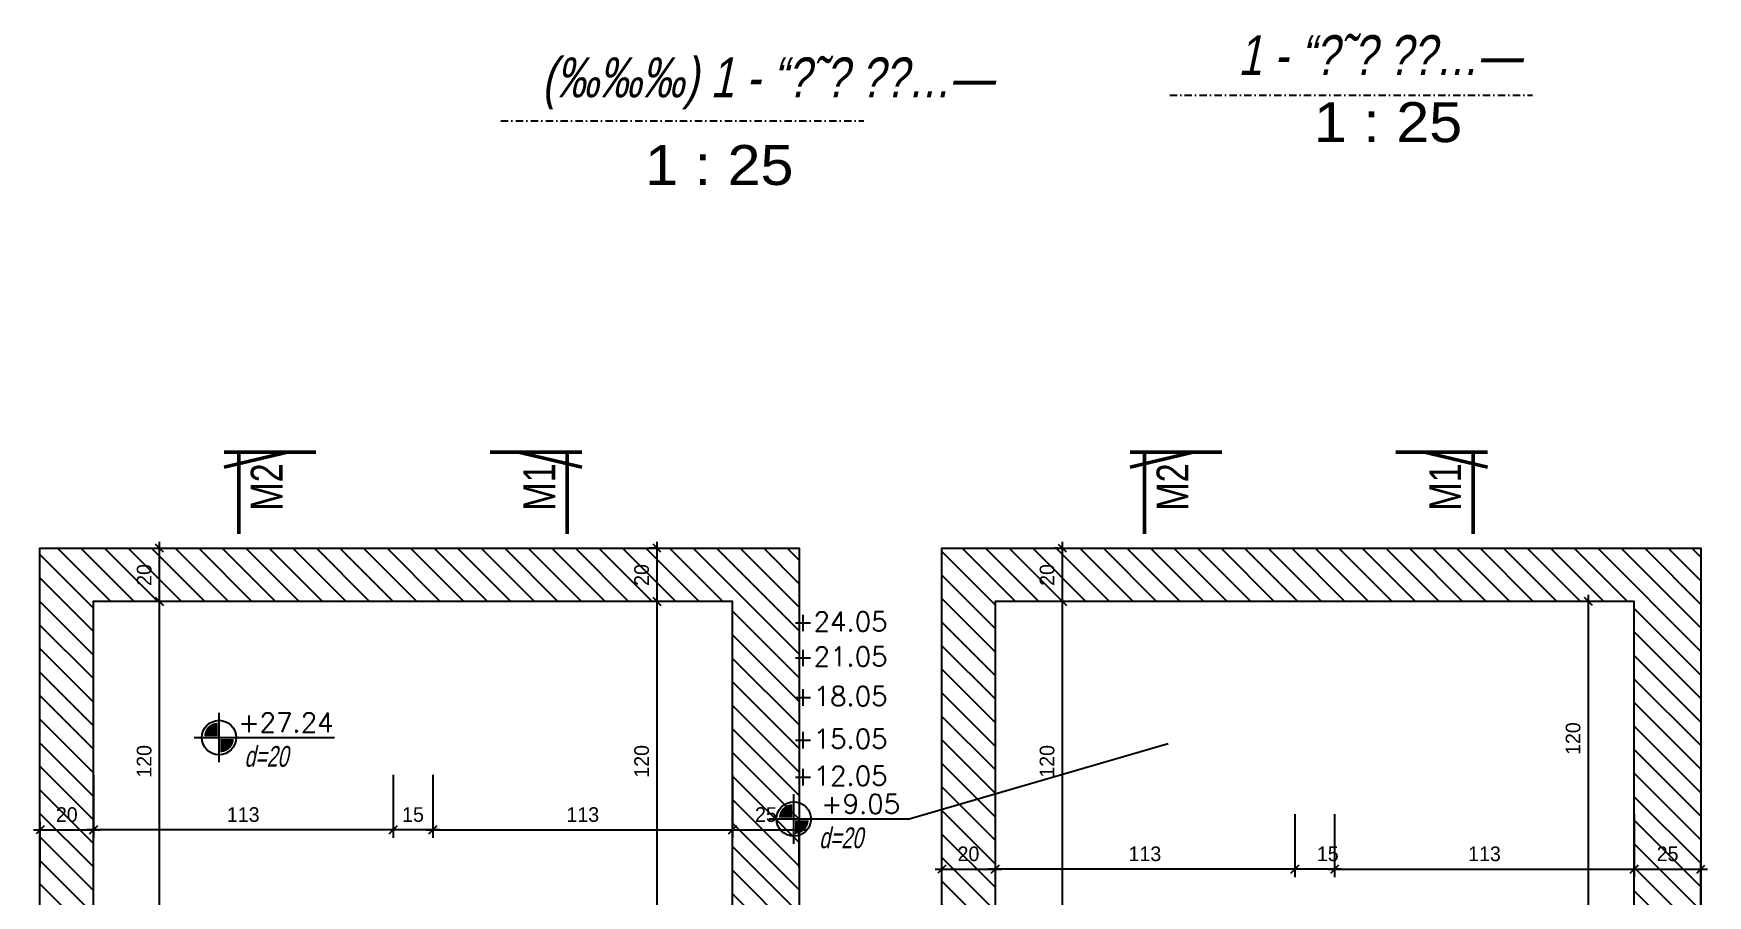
# Model space of a CAD drawing. Header units: inches. Extents: x -5298 to 11252, y 8210 to 22495.
# Drawn here: x 9823 to 10451, y 12053 to 12377 of the extents above; entities that cross this region are included whole.
import ezdxf
from ezdxf.enums import TextEntityAlignment as Align

# ---------------------------------------------------------------- set-up
doc = ezdxf.new("R2010")
doc.units = ezdxf.units.IN
doc.header["$LTSCALE"] = 11
doc.header["$MEASUREMENT"] = 0
doc.linetypes.add('DASHDOT2', pattern=[0.5, 0.25, -0.125, 0, -0.125])
doc.linetypes.add('DASHED2', pattern=[0.375, 0.25, -0.125])
doc.layers.get('Defpoints').update_dxf_attribs({"color": 40})
for name, color, linetype in [('BEAM', 3, 'Continuous'), ('D7', 2, 'Continuous'), ('dim-50-v', 2, 'Continuous'), ('ENG_beton nifsak', 4, 'Continuous'), ('ENG_beton ole', 3, 'DASHED2'), ('ENG_level', 1, 'DASHDOT2'), ('HATCH', 8, 'Continuous'), ('otm', 3, 'Continuous')]:
    doc.layers.add(name, color=color, linetype=linetype)
doc.layers.add('W', color=1, linetype='Continuous', lineweight=50)
doc.styles.add('AA', font='hebtxt', dxfattribs={"width": 0.8, "oblique": 8})
doc.styles.add('AD', font='oron')
doc.styles.add('HEBREW', font='hebtxt-weld.shx', dxfattribs={"width": 0.8, "oblique": 12})
doc.styles.add('HEBTXT', font='hebtxt-weld.shx')
doc.styles.add('ROMANS', font='romans')
doc.dimstyles.new('25', dxfattribs={"dimtxt": 5.5, "dimasz": 3, "dimexe": 3, "dimexo": 6, "dimgap": 3, "dimtad": 1, "dimdec": 0, "dimrnd": 0.5, "dimdsep": 46, "dimtxsty": 'HEBTXT', "dimblk1": 'OBLIQUE', "dimblk2": 'OBLIQUE', "dimsah": 1, "dimcen": 1, "dimdle": 2.5, "dimclre": 9, "dimclrt": 3, "dimadec": 0, "dimazin": 0, "dimtfac": 1, "dimtdec": 0, "dimtix": 1, "dimtmove": 2, "dimatfit": 3, "dimldrblk": 'OBLIQUE', "dimfxl": 1, "dimtolj": 1, "dimarcsym": 0})

# ---------------------------------------------------------------- blocks, each defined once
blk = doc.blocks.new('_OBLIQUE')
at = {"color": 0, "linetype": 'ByBlock'}
blk.add_line((-0.5, -0.5), (0.5, 0.5), dxfattribs=at)
blk = doc.blocks.new('*D286')
at = {"layer": 'Defpoints', "color": 0, "linetype": 'Continuous', "transparency": 16777216}
for p in [(10085.04435523002, 12104.44059737253, 5.202557306e-07), (10110.03952736276, 12077.75978840613), (10110.03952736276, 12057.7595575294)]:
    blk.add_point(p, dxfattribs=at)
at = {"layer": 'dim-50-v', "color": 9, "linetype": 'Continuous', "lineweight": -2, "transparency": 16777216}
for p, q in [((10085.04435523002, 12098.44059737253), (10085.04435523002, 12074.75978840613)), ((10110.03952736276, 12063.7595575294), (10110.03952736276, 12080.75978840613))]:
    blk.add_line(p, q, dxfattribs=at)
at = {"layer": 'dim-50-v', "color": 0, "linetype": 'Continuous', "lineweight": -2, "transparency": 16777216}
blk.add_line((10082.54435523002, 12077.75978840613), (10112.53952736276, 12077.75978840613), dxfattribs=at)
at = {"layer": 'dim-50-v', "color": 0, "linetype": 'Continuous', "lineweight": -2, "transparency": 16777216, "xscale": 3, "yscale": 3, "zscale": 3, "rotation": 180}
blk.add_blockref('_OBLIQUE', (10085.04435523002, 12077.75978840613), dxfattribs=at)
at = {"layer": 'dim-50-v', "color": 0, "linetype": 'Continuous', "lineweight": -2, "transparency": 16777216, "xscale": 3, "yscale": 3, "zscale": 3}
blk.add_blockref('_OBLIQUE', (10110.03952736276, 12077.75978840613), dxfattribs=at)
at = {"layer": 'dim-50-v', "color": 3, "linetype": 'Continuous', "transparency": 16777216, "insert": (10097.54194129639, 12083.50978840613), "char_height": 5.5, "attachment_point": 5, "style": 'HEBTXT'}
blk.add_mtext('\\A1;25', dxfattribs=at)
blk = doc.blocks.new('*D287')
at = {"layer": 'Defpoints', "color": 0, "linetype": 'Continuous', "transparency": 16777216}
for p in [(9972.544355632996, 12104.44059738952, 8.733413136e-07), (10085.04435523002, 12104.44059737253, 5.14260712e-07), (10085.04435523002, 12077.76001565373)]:
    blk.add_point(p, dxfattribs=at)
at = {"layer": 'dim-50-v', "color": 9, "linetype": 'Continuous', "lineweight": -2, "transparency": 16777216}
for p, q in [((9972.544355632996, 12098.44059738952), (9972.544355632996, 12074.76001565373)), ((10085.04435523002, 12098.44059737253), (10085.04435523002, 12074.76001565373))]:
    blk.add_line(p, q, dxfattribs=at)
at = {"layer": 'dim-50-v', "color": 0, "linetype": 'Continuous', "lineweight": -2, "transparency": 16777216}
blk.add_line((9970.044355632996, 12077.76001565373), (10087.54435523002, 12077.76001565373), dxfattribs=at)
at = {"layer": 'dim-50-v', "color": 0, "linetype": 'Continuous', "lineweight": -2, "transparency": 16777216, "xscale": 3, "yscale": 3, "zscale": 3, "rotation": 180}
blk.add_blockref('_OBLIQUE', (9972.544355632996, 12077.76001565373), dxfattribs=at)
at = {"layer": 'dim-50-v', "color": 0, "linetype": 'Continuous', "lineweight": -2, "transparency": 16777216, "xscale": 3, "yscale": 3, "zscale": 3}
blk.add_blockref('_OBLIQUE', (10085.04435523002, 12077.76001565373), dxfattribs=at)
at = {"layer": 'dim-50-v', "color": 3, "linetype": 'Continuous', "transparency": 16777216, "insert": (10028.79435543151, 12083.51001565373), "char_height": 5.5, "attachment_point": 5, "style": 'HEBTXT'}
blk.add_mtext('\\A1;113', dxfattribs=at)
blk = doc.blocks.new('*D288')
at = {"layer": 'Defpoints', "color": 0, "linetype": 'Continuous', "transparency": 16777216}
for p in [(9845.039719449585, 12104.44059737253, 3.52508289e-08), (9845.039719449585, 12077.75978840613), (9825.04044543707, 12057.75969528831)]:
    blk.add_point(p, dxfattribs=at)
at = {"layer": 'dim-50-v', "color": 9, "linetype": 'Continuous', "lineweight": -2, "transparency": 16777216}
for p, q in [((9845.039719449585, 12098.44059737253), (9845.039719449585, 12074.75978840613)), ((9825.04044543707, 12063.75969528831), (9825.04044543707, 12080.75978840613))]:
    blk.add_line(p, q, dxfattribs=at)
at = {"layer": 'dim-50-v', "color": 0, "linetype": 'Continuous', "lineweight": -2, "transparency": 16777216}
blk.add_line((9822.54044543707, 12077.75978840613), (9847.539719449585, 12077.75978840613), dxfattribs=at)
at = {"layer": 'dim-50-v', "color": 0, "linetype": 'Continuous', "lineweight": -2, "transparency": 16777216, "xscale": 3, "yscale": 3, "zscale": 3, "rotation": 180}
blk.add_blockref('_OBLIQUE', (9825.04044543707, 12077.75978840613), dxfattribs=at)
at = {"layer": 'dim-50-v', "color": 0, "linetype": 'Continuous', "lineweight": -2, "transparency": 16777216, "xscale": 3, "yscale": 3, "zscale": 3}
blk.add_blockref('_OBLIQUE', (9845.039719449585, 12077.75978840613), dxfattribs=at)
at = {"layer": 'dim-50-v', "color": 3, "linetype": 'Continuous', "transparency": 16777216, "insert": (9835.040082443327, 12083.50978840613), "char_height": 5.5, "attachment_point": 5, "style": 'HEBTXT'}
blk.add_mtext('\\A1;20', dxfattribs=at)
blk = doc.blocks.new('*D289')
at = {"layer": 'Defpoints', "color": 0, "linetype": 'Continuous', "transparency": 16777216}
for p in [(9957.544355033864, 12104.44059744144, 8.786621898e-07), (9972.544355632996, 12104.44059738952, 8.733413136e-07), (9957.544355033864, 12077.76001565373)]:
    blk.add_point(p, dxfattribs=at)
at = {"layer": 'dim-50-v', "color": 9, "linetype": 'Continuous', "lineweight": -2, "transparency": 16777216}
for p, q in [((9957.544355033864, 12098.44059744144), (9957.544355033864, 12074.76001565373)), ((9972.544355632996, 12098.44059738952), (9972.544355632996, 12074.76001565373))]:
    blk.add_line(p, q, dxfattribs=at)
at = {"layer": 'dim-50-v', "color": 0, "linetype": 'Continuous', "lineweight": -2, "transparency": 16777216}
blk.add_line((9975.044355632996, 12077.76001565373), (9955.044355033864, 12077.76001565373), dxfattribs=at)
at = {"layer": 'dim-50-v', "color": 0, "linetype": 'Continuous', "lineweight": -2, "transparency": 16777216, "xscale": 3, "yscale": 3, "zscale": 3, "rotation": 180}
blk.add_blockref('_OBLIQUE', (9957.544355033864, 12077.76001565373), dxfattribs=at)
at = {"layer": 'dim-50-v', "color": 0, "linetype": 'Continuous', "lineweight": -2, "transparency": 16777216, "xscale": 3, "yscale": 3, "zscale": 3}
blk.add_blockref('_OBLIQUE', (9972.544355632996, 12077.76001565373), dxfattribs=at)
at = {"layer": 'dim-50-v', "color": 3, "linetype": 'Continuous', "transparency": 16777216, "insert": (9965.04435533343, 12083.51001565373), "char_height": 5.5, "attachment_point": 5, "style": 'HEBTXT'}
blk.add_mtext('\\A1;15', dxfattribs=at)
blk = doc.blocks.new('*D290')
at = {"layer": 'Defpoints', "color": 0, "linetype": 'Continuous', "transparency": 16777216}
for p in [(9845.039719449585, 12104.44059737253, 2.92558103e-08), (9957.544355033864, 12104.44059744144, 8.786621898e-07), (9845.039719449585, 12077.76001565373)]:
    blk.add_point(p, dxfattribs=at)
at = {"layer": 'dim-50-v', "color": 9, "linetype": 'Continuous', "lineweight": -2, "transparency": 16777216}
for p, q in [((9845.039719449585, 12098.44059737253), (9845.039719449585, 12074.76001565373)), ((9957.544355033864, 12098.44059744144), (9957.544355033864, 12074.76001565373))]:
    blk.add_line(p, q, dxfattribs=at)
at = {"layer": 'dim-50-v', "color": 0, "linetype": 'Continuous', "lineweight": -2, "transparency": 16777216}
blk.add_line((9960.044355033864, 12077.76001565373), (9842.539719449585, 12077.76001565373), dxfattribs=at)
at = {"layer": 'dim-50-v', "color": 0, "linetype": 'Continuous', "lineweight": -2, "transparency": 16777216, "xscale": 3, "yscale": 3, "zscale": 3, "rotation": 180}
blk.add_blockref('_OBLIQUE', (9845.039719449585, 12077.76001565373), dxfattribs=at)
at = {"layer": 'dim-50-v', "color": 0, "linetype": 'Continuous', "lineweight": -2, "transparency": 16777216, "xscale": 3, "yscale": 3, "zscale": 3}
blk.add_blockref('_OBLIQUE', (9957.544355033864, 12077.76001565373), dxfattribs=at)
at = {"layer": 'dim-50-v', "color": 3, "linetype": 'Continuous', "transparency": 16777216, "insert": (9901.292037241725, 12083.51001565373), "char_height": 5.5, "attachment_point": 5, "style": 'HEBTXT'}
blk.add_mtext('\\A1;113', dxfattribs=at)
blk = doc.blocks.new('*D291')
at = {"layer": 'Defpoints', "color": 0, "linetype": 'Continuous', "transparency": 16777216}
for p in [(10056.65143961814, 12163.52117276896), (10070.56538581665, 12163.52117276896), (10072.15842186718, 12043.51932945236)]:
    blk.add_point(p, dxfattribs=at)
at = {"layer": 'dim-50-v', "color": 9, "linetype": 'Continuous', "lineweight": -2, "transparency": 16777216}
for p, q in [((10064.56538581665, 12163.52117276896), (10053.65143961814, 12163.52117276896)), ((10066.15842186718, 12043.51932945236), (10053.65143961814, 12043.51932945236))]:
    blk.add_line(p, q, dxfattribs=at)
at = {"layer": 'dim-50-v', "color": 0, "linetype": 'Continuous', "lineweight": -2, "transparency": 16777216}
blk.add_line((10056.65143961814, 12041.01932945236), (10056.65143961814, 12166.02117276896), dxfattribs=at)
at = {"layer": 'dim-50-v', "color": 0, "linetype": 'Continuous', "lineweight": -2, "transparency": 16777216, "xscale": 3, "yscale": 3, "zscale": 3}
for p, rotation in [((10056.65143961814, 12163.52117276896), 90), ((10056.65143961814, 12043.51932945236), 270)]:
    blk.add_blockref('_OBLIQUE', p, dxfattribs=dict(at, rotation=rotation))
at = {"layer": 'dim-50-v', "color": 3, "linetype": 'Continuous', "transparency": 16777216, "insert": (10050.90143961814, 12103.52025111065), "char_height": 5.5, "attachment_point": 5, "rotation": 90, "style": 'HEBTXT'}
blk.add_mtext('\\A1;120', dxfattribs=at)
blk = doc.blocks.new('*D292')
at = {"layer": 'Defpoints', "color": 0, "linetype": 'Continuous', "transparency": 16777216}
for p in [(9869.865129093128, 12163.5190247909), (9873.725705080622, 12163.5190247909, -2.550708911e-07), (9869.865129093057, 12043.5193297278)]:
    blk.add_point(p, dxfattribs=at)
at = {"layer": 'dim-50-v', "color": 9, "linetype": 'Continuous', "lineweight": -2, "transparency": 16777216}
for p, q in [((9867.725705080622, 12163.5190247909), (9866.865129093128, 12163.5190247909)), ((9875.865129093057, 12043.5193297278), (9872.865129093128, 12043.5193297278))]:
    blk.add_line(p, q, dxfattribs=at)
at = {"layer": 'dim-50-v', "color": 0, "linetype": 'Continuous', "lineweight": -2, "transparency": 16777216}
blk.add_line((9869.865129093128, 12041.0193297278), (9869.865129093128, 12166.0190247909), dxfattribs=at)
at = {"layer": 'dim-50-v', "color": 0, "linetype": 'Continuous', "lineweight": -2, "transparency": 16777216, "xscale": 3, "yscale": 3, "zscale": 3}
for p, rotation in [((9869.865129093128, 12163.5190247909), 90), ((9869.865129093128, 12043.5193297278), 270)]:
    blk.add_blockref('_OBLIQUE', p, dxfattribs=dict(at, rotation=rotation))
at = {"layer": 'dim-50-v', "color": 3, "linetype": 'Continuous', "transparency": 16777216, "insert": (9864.115129093128, 12103.51917725934), "char_height": 5.5, "attachment_point": 5, "rotation": 90, "style": 'HEBTXT'}
blk.add_mtext('\\A1;120', dxfattribs=at)
blk = doc.blocks.new('*D247')
at = {"layer": 'Defpoints', "color": 0, "linetype": 'Continuous', "transparency": 16777216}
for p in [(9869.865129093132, 12183.51902479109), (9869.86727707113, 12183.51902479109, -2.9975097e-09), (9896.694687189407, 12163.52117276895, -2.119812166e-07)]:
    blk.add_point(p, dxfattribs=at)
at = {"layer": 'dim-50-v', "color": 9, "linetype": 'Continuous', "lineweight": -2, "transparency": 16777216}
for p, q in [((9863.86727707113, 12183.51902479109), (9866.865129093132, 12183.51902479109)), ((9890.694687189407, 12163.52117276895), (9866.865129093132, 12163.52117276895))]:
    blk.add_line(p, q, dxfattribs=at)
at = {"layer": 'dim-50-v', "color": 0, "linetype": 'Continuous', "lineweight": -2, "transparency": 16777216}
blk.add_line((9869.865129093132, 12161.02117276895), (9869.865129093132, 12186.01902479109), dxfattribs=at)
at = {"layer": 'dim-50-v', "color": 0, "linetype": 'Continuous', "lineweight": -2, "transparency": 16777216, "xscale": 3, "yscale": 3, "zscale": 3}
for p, rotation in [((9869.865129093132, 12183.51902479109), 90), ((9869.865129093132, 12163.52117276895), 270)]:
    blk.add_blockref('_OBLIQUE', p, dxfattribs=dict(at, rotation=rotation))
at = {"layer": 'dim-50-v', "color": 3, "linetype": 'Continuous', "transparency": 16777216, "insert": (9864.115129093132, 12173.52009878002), "char_height": 5.5, "attachment_point": 5, "rotation": 90, "style": 'HEBTXT'}
blk.add_mtext('\\A1;20', dxfattribs=at)
blk = doc.blocks.new('*D295')
at = {"layer": 'Defpoints', "color": 0, "linetype": 'Continuous', "transparency": 16777216}
for p in [(10056.65143961814, 12183.51902479094), (10062.00032427698, 12183.51902479094, -2.9975097e-09), (10083.48099771465, 12163.52117276895, -4.670521072e-07)]:
    blk.add_point(p, dxfattribs=at)
at = {"layer": 'dim-50-v', "color": 9, "linetype": 'Continuous', "lineweight": -2, "transparency": 16777216}
for p, q in [((10056.00032427698, 12183.51902479094), (10053.65143961814, 12183.51902479094)), ((10077.48099771465, 12163.52117276895), (10053.65143961814, 12163.52117276895))]:
    blk.add_line(p, q, dxfattribs=at)
at = {"layer": 'dim-50-v', "color": 0, "linetype": 'Continuous', "lineweight": -2, "transparency": 16777216}
blk.add_line((10056.65143961814, 12161.02117276895), (10056.65143961814, 12186.01902479094), dxfattribs=at)
at = {"layer": 'dim-50-v', "color": 0, "linetype": 'Continuous', "lineweight": -2, "transparency": 16777216, "xscale": 3, "yscale": 3, "zscale": 3}
for p, rotation in [((10056.65143961814, 12183.51902479094), 90), ((10056.65143961814, 12163.52117276895), 270)]:
    blk.add_blockref('_OBLIQUE', p, dxfattribs=dict(at, rotation=rotation))
at = {"layer": 'dim-50-v', "color": 3, "linetype": 'Continuous', "transparency": 16777216, "insert": (10050.90143961814, 12173.52009877994), "char_height": 5.5, "attachment_point": 5, "rotation": 90, "style": 'HEBTXT'}
blk.add_mtext('\\A1;20', dxfattribs=at)
blk = doc.blocks.new('awetry')
at = {"layer": 'BEAM', "color": 2, "linetype": 'Continuous', "elevation": 1.493804292e-07}
blk.add_lwpolyline([(8665.277105755478, 11878.43691087591), (8685.272469597854, 11878.43691087591), (8685.272469597854, 11773.13691087587), (8665.277105755478, 11773.13691087587)], close=True, dxfattribs=at)
at = {"layer": 'ENG_beton nifsak', "ltscale": 5}
for p, q in [((8812.781933800099, 12133.13700897673, 1.2830946865e-06), (8812.78494172015, 11909.13721049538, 3.2765913524e-06)), ((8812.781934132698, 12101.63670382295, 1.0387923764e-06), (8812.7819339118, 11909.13721045498, 9.982094073e-07))]:
    blk.add_line(p, q, dxfattribs=at)
for points, elevation in [([(8685.272469597854, 11878.43691087591), (8665.277105755478, 11878.43691087591), (8665.277105755478, 12273.1369108761), (8950.277105755478, 12273.1369108761), (8950.277105755478, 11743.13679784812), (8665.277105755478, 11743.13679784839), (8665.277105755507, 11773.13691087598), (8685.27710575545, 11773.13691087604), (8685.27710575545, 11763.13691087587), (8925.277105755478, 11763.13691087587), (8925.277105755478, 12253.13691087587), (8685.277105755478, 12253.13691087587)], 1.493804292e-07), ([(8817.781510506189, 11904.13710974211), (8792.781510372632, 11904.13710973745), (8792.781933733335, 12138.13700886905), (8817.781933866892, 12138.1370088737)], 3.2765913524e-06), ([(8812.781510506218, 11909.13710974118), (8797.78151037266, 11909.13710973838), (8797.781933733335, 12133.1370090077), (8812.781933866892, 12133.13700901049)], 3.2765913524e-06)]:
    blk.add_lwpolyline(points, close=True, dxfattribs=dict(at, elevation=elevation))
blk = doc.blocks.new('*D682')
at = {"layer": 'Defpoints', "color": 0, "linetype": 'Continuous', "transparency": 16777216}
for p in [(10406.37524027469, 12163.52105539274), (10414.2266124118, 12163.52105539274, -1.553754486e-07), (10412.37524031226, 12043.51912282098)]:
    blk.add_point(p, dxfattribs=at)
at = {"layer": 'dim-50-v', "color": 9, "linetype": 'Continuous', "lineweight": -2, "transparency": 16777216}
for p, q in [((10408.2266124118, 12163.52105539274), (10403.37524027469, 12163.52105539274)), ((10406.37524031226, 12043.51912282098), (10403.37524027469, 12043.51912282098))]:
    blk.add_line(p, q, dxfattribs=at)
at = {"layer": 'dim-50-v', "color": 0, "linetype": 'Continuous', "lineweight": -2, "transparency": 16777216}
blk.add_line((10406.37524027469, 12041.01912282098), (10406.37524027469, 12166.02105539274), dxfattribs=at)
at = {"layer": 'dim-50-v', "color": 0, "linetype": 'Continuous', "lineweight": -2, "transparency": 16777216, "xscale": 3, "yscale": 3, "zscale": 3}
for p, rotation in [((10406.37524027469, 12163.52105539274), 90), ((10406.37524027469, 12043.51912282098), 270)]:
    blk.add_blockref('_OBLIQUE', p, dxfattribs=dict(at, rotation=rotation))
at = {"layer": 'dim-50-v', "color": 3, "linetype": 'Continuous', "transparency": 16777216, "insert": (10400.62524027465, 12112.06431166222), "char_height": 5.5, "attachment_point": 5, "rotation": 90, "style": 'HEBTXT'}
blk.add_mtext('\\A1;120', dxfattribs=at)
blk = doc.blocks.new('*D685')
at = {"layer": 'Defpoints', "color": 0, "linetype": 'Continuous', "transparency": 16777216}
for p in [(10208.87517524592, 12163.52105539274), (10235.70473334303, 12163.52105539274, -4.670521077e-07), (10237.15544507437, 12043.51912278641, 1.1067283277e-06)]:
    blk.add_point(p, dxfattribs=at)
at = {"layer": 'dim-50-v', "color": 9, "linetype": 'Continuous', "lineweight": -2, "transparency": 16777216}
for p, q in [((10229.70473334303, 12163.52105539274), (10205.87517524592, 12163.52105539274)), ((10231.15544507437, 12043.51912278641), (10205.87517524592, 12043.51912278641))]:
    blk.add_line(p, q, dxfattribs=at)
at = {"layer": 'dim-50-v', "color": 0, "linetype": 'Continuous', "lineweight": -2, "transparency": 16777216}
blk.add_line((10208.87517524592, 12041.01912278641), (10208.87517524592, 12166.02105539274), dxfattribs=at)
at = {"layer": 'dim-50-v', "color": 0, "linetype": 'Continuous', "lineweight": -2, "transparency": 16777216, "xscale": 3, "yscale": 3, "zscale": 3}
for p, rotation in [((10208.87517524592, 12163.52105539274), 90), ((10208.87517524592, 12043.51912278641), 270)]:
    blk.add_blockref('_OBLIQUE', p, dxfattribs=dict(at, rotation=rotation))
at = {"layer": 'dim-50-v', "color": 3, "linetype": 'Continuous', "transparency": 16777216, "insert": (10203.12517524592, 12103.52008908957), "char_height": 5.5, "attachment_point": 5, "rotation": 90, "style": 'HEBTXT'}
blk.add_mtext('\\A1;120', dxfattribs=at)
blk = doc.blocks.new('*D687')
at = {"layer": 'Defpoints', "color": 0, "linetype": 'Continuous', "transparency": 16777216}
for p in [(10423.59033247506, 12089.69499071937, 5.202557306e-07), (10448.5855046078, 12063.01418175297), (10448.5855046078, 12043.01395087624)]:
    blk.add_point(p, dxfattribs=at)
at = {"layer": 'dim-50-v', "color": 9, "linetype": 'Continuous', "lineweight": -2, "transparency": 16777216}
for p, q in [((10423.59033247506, 12083.69499071937), (10423.59033247506, 12060.01418175297)), ((10448.5855046078, 12049.01395087624), (10448.5855046078, 12066.01418175297))]:
    blk.add_line(p, q, dxfattribs=at)
at = {"layer": 'dim-50-v', "color": 0, "linetype": 'Continuous', "lineweight": -2, "transparency": 16777216}
blk.add_line((10421.09033247506, 12063.01418175297), (10451.0855046078, 12063.01418175297), dxfattribs=at)
at = {"layer": 'dim-50-v', "color": 0, "linetype": 'Continuous', "lineweight": -2, "transparency": 16777216, "xscale": 3, "yscale": 3, "zscale": 3, "rotation": 180}
blk.add_blockref('_OBLIQUE', (10423.59033247506, 12063.01418175297), dxfattribs=at)
at = {"layer": 'dim-50-v', "color": 0, "linetype": 'Continuous', "lineweight": -2, "transparency": 16777216, "xscale": 3, "yscale": 3, "zscale": 3}
blk.add_blockref('_OBLIQUE', (10448.5855046078, 12063.01418175297), dxfattribs=at)
at = {"layer": 'dim-50-v', "color": 3, "linetype": 'Continuous', "transparency": 16777216, "insert": (10436.08791854143, 12068.76418175297), "char_height": 5.5, "attachment_point": 5, "style": 'HEBTXT'}
blk.add_mtext('\\A1;25', dxfattribs=at)
blk = doc.blocks.new('*D688')
at = {"layer": 'Defpoints', "color": 0, "linetype": 'Continuous', "transparency": 16777216}
for p in [(10311.09033287803, 12089.69499073636, 8.733413136e-07), (10423.59033247506, 12089.69499071937, 5.14260712e-07), (10423.59033247506, 12063.01440900057)]:
    blk.add_point(p, dxfattribs=at)
at = {"layer": 'dim-50-v', "color": 9, "linetype": 'Continuous', "lineweight": -2, "transparency": 16777216}
for p, q in [((10311.09033287803, 12083.69499073636), (10311.09033287803, 12060.01440900057)), ((10423.59033247506, 12083.69499071937), (10423.59033247506, 12060.01440900057))]:
    blk.add_line(p, q, dxfattribs=at)
at = {"layer": 'dim-50-v', "color": 0, "linetype": 'Continuous', "lineweight": -2, "transparency": 16777216}
blk.add_line((10308.59033287803, 12063.01440900057), (10426.09033247506, 12063.01440900057), dxfattribs=at)
at = {"layer": 'dim-50-v', "color": 0, "linetype": 'Continuous', "lineweight": -2, "transparency": 16777216, "xscale": 3, "yscale": 3, "zscale": 3, "rotation": 180}
blk.add_blockref('_OBLIQUE', (10311.09033287803, 12063.01440900057), dxfattribs=at)
at = {"layer": 'dim-50-v', "color": 0, "linetype": 'Continuous', "lineweight": -2, "transparency": 16777216, "xscale": 3, "yscale": 3, "zscale": 3}
blk.add_blockref('_OBLIQUE', (10423.59033247506, 12063.01440900057), dxfattribs=at)
at = {"layer": 'dim-50-v', "color": 3, "linetype": 'Continuous', "transparency": 16777216, "insert": (10367.34033267654, 12068.76440900057), "char_height": 5.5, "attachment_point": 5, "style": 'HEBTXT'}
blk.add_mtext('\\A1;113', dxfattribs=at)
blk = doc.blocks.new('*D689')
at = {"layer": 'Defpoints', "color": 0, "linetype": 'Continuous', "transparency": 16777216}
for p in [(10183.58569669462, 12089.69499071937, 3.52508289e-08), (10183.58569669462, 12063.01418175297), (10163.5864226821, 12043.01408863515)]:
    blk.add_point(p, dxfattribs=at)
at = {"layer": 'dim-50-v', "color": 9, "linetype": 'Continuous', "lineweight": -2, "transparency": 16777216}
for p, q in [((10183.58569669462, 12083.69499071937), (10183.58569669462, 12060.01418175297)), ((10163.5864226821, 12049.01408863515), (10163.5864226821, 12066.01418175297))]:
    blk.add_line(p, q, dxfattribs=at)
at = {"layer": 'dim-50-v', "color": 0, "linetype": 'Continuous', "lineweight": -2, "transparency": 16777216}
blk.add_line((10161.0864226821, 12063.01418175297), (10186.08569669462, 12063.01418175297), dxfattribs=at)
at = {"layer": 'dim-50-v', "color": 0, "linetype": 'Continuous', "lineweight": -2, "transparency": 16777216, "xscale": 3, "yscale": 3, "zscale": 3, "rotation": 180}
blk.add_blockref('_OBLIQUE', (10163.5864226821, 12063.01418175297), dxfattribs=at)
at = {"layer": 'dim-50-v', "color": 0, "linetype": 'Continuous', "lineweight": -2, "transparency": 16777216, "xscale": 3, "yscale": 3, "zscale": 3}
blk.add_blockref('_OBLIQUE', (10183.58569669462, 12063.01418175297), dxfattribs=at)
at = {"layer": 'dim-50-v', "color": 3, "linetype": 'Continuous', "transparency": 16777216, "insert": (10173.58605968836, 12068.76418175297), "char_height": 5.5, "attachment_point": 5, "style": 'HEBTXT'}
blk.add_mtext('\\A1;20', dxfattribs=at)
blk = doc.blocks.new('*D690')
at = {"layer": 'Defpoints', "color": 0, "linetype": 'Continuous', "transparency": 16777216}
for p in [(10296.0903322789, 12089.69499078828, 8.786621898e-07), (10311.09033287803, 12089.69499073636, 8.733413136e-07), (10296.0903322789, 12063.01440900057)]:
    blk.add_point(p, dxfattribs=at)
at = {"layer": 'dim-50-v', "color": 9, "linetype": 'Continuous', "lineweight": -2, "transparency": 16777216}
for p, q in [((10296.0903322789, 12083.69499078828), (10296.0903322789, 12060.01440900057)), ((10311.09033287803, 12083.69499073636), (10311.09033287803, 12060.01440900057))]:
    blk.add_line(p, q, dxfattribs=at)
at = {"layer": 'dim-50-v', "color": 0, "linetype": 'Continuous', "lineweight": -2, "transparency": 16777216}
blk.add_line((10313.59033287803, 12063.01440900057), (10293.5903322789, 12063.01440900057), dxfattribs=at)
at = {"layer": 'dim-50-v', "color": 0, "linetype": 'Continuous', "lineweight": -2, "transparency": 16777216, "xscale": 3, "yscale": 3, "zscale": 3, "rotation": 180}
blk.add_blockref('_OBLIQUE', (10296.0903322789, 12063.01440900057), dxfattribs=at)
at = {"layer": 'dim-50-v', "color": 0, "linetype": 'Continuous', "lineweight": -2, "transparency": 16777216, "xscale": 3, "yscale": 3, "zscale": 3}
blk.add_blockref('_OBLIQUE', (10311.09033287803, 12063.01440900057), dxfattribs=at)
at = {"layer": 'dim-50-v', "color": 3, "linetype": 'Continuous', "transparency": 16777216, "insert": (10308.51409985414, 12068.76440900057), "char_height": 5.5, "attachment_point": 5, "style": 'HEBTXT'}
blk.add_mtext('\\A1;15', dxfattribs=at)
blk = doc.blocks.new('*D691')
at = {"layer": 'Defpoints', "color": 0, "linetype": 'Continuous', "transparency": 16777216}
for p in [(10183.58569669462, 12089.69499071937, 2.92558103e-08), (10296.0903322789, 12089.69499078828, 8.786621898e-07), (10183.58569669462, 12063.01440900057)]:
    blk.add_point(p, dxfattribs=at)
at = {"layer": 'dim-50-v', "color": 9, "linetype": 'Continuous', "lineweight": -2, "transparency": 16777216}
for p, q in [((10183.58569669462, 12083.69499071937), (10183.58569669462, 12060.01440900057)), ((10296.0903322789, 12083.69499078828), (10296.0903322789, 12060.01440900057))]:
    blk.add_line(p, q, dxfattribs=at)
at = {"layer": 'dim-50-v', "color": 0, "linetype": 'Continuous', "lineweight": -2, "transparency": 16777216}
blk.add_line((10298.5903322789, 12063.01440900057), (10181.08569669462, 12063.01440900057), dxfattribs=at)
at = {"layer": 'dim-50-v', "color": 0, "linetype": 'Continuous', "lineweight": -2, "transparency": 16777216, "xscale": 3, "yscale": 3, "zscale": 3, "rotation": 180}
blk.add_blockref('_OBLIQUE', (10183.58569669462, 12063.01440900057), dxfattribs=at)
at = {"layer": 'dim-50-v', "color": 0, "linetype": 'Continuous', "lineweight": -2, "transparency": 16777216, "xscale": 3, "yscale": 3, "zscale": 3}
blk.add_blockref('_OBLIQUE', (10296.0903322789, 12063.01440900057), dxfattribs=at)
at = {"layer": 'dim-50-v', "color": 3, "linetype": 'Continuous', "transparency": 16777216, "insert": (10239.83801448676, 12068.76440900057), "char_height": 5.5, "attachment_point": 5, "style": 'HEBTXT'}
blk.add_mtext('\\A1;113', dxfattribs=at)
blk = doc.blocks.new('*D693')
at = {"layer": 'Defpoints', "color": 0, "linetype": 'Continuous', "transparency": 16777216}
for p in [(10208.87517524593, 12183.51881812514), (10213.25030942672, 12183.51881812514, -2.9975097e-09), (10235.70473334303, 12163.52105539274, -5.543241091e-07)]:
    blk.add_point(p, dxfattribs=at)
at = {"layer": 'dim-50-v', "color": 9, "linetype": 'Continuous', "lineweight": -2, "transparency": 16777216}
for p, q in [((10207.25030942672, 12183.51881812514), (10205.87517524593, 12183.51881812514)), ((10229.70473334303, 12163.52105539274), (10205.87517524593, 12163.52105539274))]:
    blk.add_line(p, q, dxfattribs=at)
at = {"layer": 'dim-50-v', "color": 0, "linetype": 'Continuous', "lineweight": -2, "transparency": 16777216}
blk.add_line((10208.87517524593, 12161.02105539274), (10208.87517524593, 12186.01881812514), dxfattribs=at)
at = {"layer": 'dim-50-v', "color": 0, "linetype": 'Continuous', "lineweight": -2, "transparency": 16777216, "xscale": 3, "yscale": 3, "zscale": 3}
for p, rotation in [((10208.87517524593, 12183.51881812514), 90), ((10208.87517524593, 12163.52105539274), 270)]:
    blk.add_blockref('_OBLIQUE', p, dxfattribs=dict(at, rotation=rotation))
at = {"layer": 'dim-50-v', "color": 3, "linetype": 'Continuous', "transparency": 16777216, "insert": (10203.12517524593, 12173.51993675894), "char_height": 5.5, "attachment_point": 5, "rotation": 90, "style": 'HEBTXT'}
blk.add_mtext('\\A1;20', dxfattribs=at)
blk = doc.blocks.new('PL')
at = {"linetype": 'ByBlock'}
for p, q in [((0, -0.2583412103028024), (3.638e-12, 0.2583411939676523)), ((-0.2583411878949846, 2.84e-14), (1.204363830480361, 2.84e-14))]:
    blk.add_line(p, q, dxfattribs=at)
at = {"color": 4, "const_width": 0.1404}
for points in [[(-0.0140487636211043, 0.0839837462550701, 0.414213562373095), (-0.0839837462558359, 0.0140487636233399, 1.000000000020288)], [(0.0140487636225595, -0.0839837462551156, 0.414213562373095), (0.083983746257291, -0.0140487636233854, 1.000000000020288)]]:
    blk.add_lwpolyline(points, format="xyb", dxfattribs=at)
at = {"linetype": 'ByBlock'}
blk.add_circle((1.819e-12, 2.84e-14), 0.1793204795024937, dxfattribs=at)
at = {"style": 'ROMANS'}
blk.add_attdef('LEVEL', text='', height=0.2, dxfattribs=at).set_placement((0.6976126219688012, 0.1566757278737896), align=Align.MIDDLE)

msp = doc.modelspace()

# ---------------------------------------------------------------- hatches: boundary and pattern name
at = {"layer": 'HATCH', "linetype": 'Continuous', "transparency": 33554687}
h = msp.add_hatch(dxfattribs=at)
h.set_pattern_fill('ANSI31', color=256, scale=50, angle=270)
h.set_pattern_definition([(315, (1515.684914218768, 691.5350736743894), (4.419417382415923, 4.419417382415921), [])])
h.paths.add_polyline_path([(9824.988032810357, 11653.51894089421), (10109.98803281036, 11653.51891176314), (10109.98803281036, 12183.51902479113), (9824.988032810357, 12183.51902479113), (9824.988032810357, 11788.90228679059), (9845.039719506745, 11788.90228679059), (9844.988032810357, 12163.51902479089), (10084.98803281036, 12163.51902479089), (10084.98803281036, 11673.51902479089), (9844.988032810357, 11673.51902479089), (9845.039719506745, 11683.90405195863), (9824.988032810357, 11683.90405195863)])
h.paths.add_polyline_path([(9864.777668153298, 11628.85862406114), (9864.777668153298, 11640.5133859659), (9856.527668153298, 11640.5133859659), (9856.527668153298, 11628.85862406114)], flags=9)
h = msp.add_hatch(dxfattribs=at)
h.set_pattern_fill('ANSI31', color=256, scale=50, angle=270)
h.set_pattern_definition([(315, (1263.039863456874, 727.00122581307), (4.419417382415923, 4.419417382415921), [])])
h.paths.add_polyline_path([(10423.58550460983, 11673.51902479089), (10183.5855046098, 11673.51902479089), (10183.5855046098, 11683.51902479107), (10163.58550460986, 11683.51902479101), (10163.58550460983, 11653.51891176342), (10448.58550460983, 11653.51891176314), (10448.58550460983, 12183.51902479113), (10163.58550460983, 12183.51902479113), (10163.58550460983, 11788.81902479094), (10183.58086845221, 11788.81902479094), (10183.58550460983, 12163.51902479089), (10423.58550460983, 12163.51902479089)])
h.paths.add_polyline_path([(10362.54036345317, 11664.32470781309), (10362.54036345317, 11675.97946971785), (10354.29036345317, 11675.97946971785), (10354.29036345317, 11664.32470781309)], flags=24)

# ---------------------------------------------------------------- linework, layer by layer
at = {"layer": 'BEAM', "color": 2, "linetype": 'Continuous', "elevation": 0.0002562549216514}
msp.add_lwpolyline([(10151.37461970118, 12081.88458002845), (10248.62858312123, 12110.20419019663)], dxfattribs=at)
at = {"layer": 'ENG_beton ole', "ltscale": 2, "elevation": 0.0002547798547966}
msp.add_lwpolyline([(9845.039719506745, 11788.90228679059), (9824.988032810357, 11788.90228679059), (9824.988032810357, 12183.51902479113), (10109.98803281036, 12183.51902479113), (10109.98803281036, 11653.51891176314), (9824.988032810357, 11653.51894089421), (9824.988032810357, 11683.90405195863), (9845.039719506745, 11683.90405195863), (9844.988032810357, 11673.51902479089), (10084.98803281036, 11673.51902479089), (10084.98803281036, 12163.51902479089), (9844.988032810357, 12163.51902479089)], close=True, dxfattribs=at)
at = {"layer": 'ENG_beton ole', "linetype": 'Continuous', "ltscale": 2, "elevation": 0.0002547798547966}
msp.add_lwpolyline([(10183.58086845221, 11788.81902479094), (10163.58550460983, 11788.81902479094), (10163.58550460983, 12183.51902479113), (10448.58550460983, 12183.51902479113), (10448.58550460983, 11653.51891176314), (10163.58550460983, 11653.51891176342), (10163.58550460986, 11683.51902479101), (10183.5855046098, 11683.51902479107), (10183.5855046098, 11673.51902479089), (10423.58550460983, 11673.51902479089), (10423.58550460983, 12163.51902479089), (10183.58550460983, 12163.51902479089)], close=True, dxfattribs=at)
at = {"layer": 'ENG_level', "color": 1}
for p, q in [((10249.15392573849, 12353.72243457104, -1.493804292e-07), (10385.41464826833, 12353.72243457104, -1.493804292e-07)), ((9998.077282325496, 12344.08102680024, -2.987035265e-07), (10134.33800485534, 12344.08102680024, -2.987035265e-07))]:
    msp.add_line(p, q, dxfattribs=at)
at = {"layer": 'W'}
for p, q in [((9917.86781212026, 12219.64620196175, 0.0002541634222602), (9894.196680291401, 12214.05264999609, 0.0002541634222602)), ((9894.196680291401, 12219.64620196175, 0.0002541634222602), (9917.86781212026, 12219.64620196175, 0.0002541634222602)), ((10004.71002735071, 12219.64620196175, 0.0002541634222602), (10028.38115917957, 12214.05264999609, 0.0002541634222602)), ((10028.38115917957, 12219.64620196175, 0.0002541634222602), (10004.71002735071, 12219.64620196175, 0.0002541634222602)), ((10257.97231901545, 12219.6440539837, 0.0002546304743674), (10234.30118718659, 12214.05050201803, 0.0002546304743674)), ((10234.30118718659, 12219.6440539837, 0.0002546304743674), (10257.97231901545, 12219.6440539837, 0.0002546304743674)), ((10344.8145342459, 12219.6440539837, 0.0002546304743674), (10368.48566607476, 12214.05050201803, 0.0002546304743674)), ((10368.48566607476, 12219.6440539837, 0.0002546304743674), (10344.8145342459, 12219.6440539837, 0.0002546304743674))]:
    msp.add_line(p, q, dxfattribs=at)
for points, elevation in [([(9899.60745847041, 12188.97680293381), (9899.60745847041, 12219.64620196175), (9928.573717985322, 12219.64620196175)], 0.0002541634222602), ([(10022.97038100056, 12188.97680293381), (10022.97038100056, 12219.64620196175), (9994.004121485652, 12219.64620196175)], 0.0002541634222602), ([(10239.7119653656, 12188.97465495575), (10239.7119653656, 12219.6440539837), (10268.67822488051, 12219.6440539837)], 0.0002546304743674), ([(10363.07488789575, 12188.97465495575), (10363.07488789575, 12219.6440539837), (10334.10862838084, 12219.6440539837)], 0.0002546304743674)]:
    msp.add_lwpolyline(points, dxfattribs=dict(at, elevation=elevation))

# ---------------------------------------------------------------- block references
at = {"layer": 'BEAM', "linetype": 'Continuous'}
msp.add_blockref('awetry', (1159.706098755192, -89.61821473349846, 0.0002526339788713), dxfattribs=at)
at = {"layer": 'D7', "xscale": 36, "yscale": 36, "zscale": 36}
for p, values in [((9892.215921944455, 12112.47457162526, 0.0002549209291161), {'LEVEL': '+27.24'}), ((10108.01752180389, 12081.88458002844, 0.0002562549216514), {'LEVEL': '+9.05'})]:
    msp.add_blockref('PL', p, dxfattribs=at).add_auto_attribs(values)

# ---------------------------------------------------------------- texts
at = {"layer": 'D7', "style": 'AA', "oblique": 12, "width": 0.7}
for p in [(9901.748678403219, 12101.50237661018, 0.0002549209683623), (10117.55027826265, 12070.91238501336, 0.0002562549608976)]:
    msp.add_text('d=20', height=7.800000000000001, dxfattribs=at).set_placement(p)
at = {"layer": 'ENG_level', "style": 'HEBREW', "oblique": 12, "width": 0.8}
for s, p in [('1 - “\x9a˜\x8e \x9a\x8e…—', (10380.93442495297, 12361.21778687961, -3.017583681e-07)), ('(‰‰‰) 1 - “\x9a˜\x8e \x9a\x8e…—', (10182.76689665805, 12352.85076181438, -2.987035265e-07))]:
    msp.add_text(s, height=15, dxfattribs=at).set_placement(p, align=Align.RIGHT)
at = {"layer": 'ENG_level', "color": 1, "style": 'HEBTXT', "width": 1.11}
for p in [(10331.11950862764, 12343.56420447679, -1.493804292e-07), (10080.04286521465, 12327.46886083297, -2.987035265e-07)]:
    msp.add_text('1 : 25', height=15, rotation=359.9999991462263, dxfattribs=at).set_placement(p, align=Align.MIDDLE)
at = {"layer": 'otm', "color": 1, "style": 'ROMANS'}
for s, p in [('+24.05', (10107.43823191059, 12152.40887610932, 0.0002562549216514)), ('+21.05', (10107.43823191059, 12139.27264711009, 0.0002562549216514)), ('+18.05', (10107.43823191059, 12124.43354098878, 0.0002562549216514)), ('+15.05', (10107.43823191059, 12108.3781255231, 0.0002562549216514)), ('+12.05', (10107.43823191059, 12094.51208155728, 0.0002562549216514))]:
    msp.add_text(s, height=7.2, dxfattribs=at).set_placement(p)
at = {"layer": 'W', "style": 'AD', "width": 0.8}
for s, p in [('M2', (9916.08497851638, 12197.66906668136, 0.0002262505114857)), ('M1', (10018.44580213106, 12197.66906668136, 0.0002262505114857)), ('M2', (10256.18948541157, 12197.6669187033, 0.000226717563593)), ('M1', (10358.55030902625, 12197.6669187033, 0.000226717563593))]:
    msp.add_text(s, height=11.9529411764676, rotation=90, dxfattribs=at).set_placement(p)

# ---------------------------------------------------------------- dimensions: what is measured, and where the dimension line sits
at = {"layer": 'dim-50-v', "linetype": 'Continuous'}
for base, p1, p2, angle, picture, middle in [((9869.865129093132, 12183.51902479109, 0.0002547798547966), (9896.694687189403, 12163.52117276895, 0.0002545678735801), (9869.867277071125, 12183.51902479109, 0.000254776857287), 90, '*D247', (9864.115129093132, 12173.52009878002, 0.0002547798547966)), ((10056.65143961814, 12183.51902479094, 0.0002547798547966), (10083.48099771465, 12163.52117276895, 0.0002543128026894), (10062.00032427697, 12183.51902479093, 0.000254776857287), 90, '*D295', (10050.90143961814, 12173.52009877994, 0.0002547798547966)), ((10208.87517524593, 12183.51881812514, 0.0002547828523064), (10235.70473334303, 12163.52105539274, 0.0002542285281973), (10213.25030942672, 12183.51881812514, 0.0002547798547967), 90, '*D693', (10203.12517524593, 12173.51993675894, 0.0002547828523064)), ((9869.865129093128, 12163.5190247909, 0.0002550349256878), (9869.865129093054, 12043.51932972779, 0.0002550349256878), (9873.725705080618, 12163.51902479089, 0.0002547798547966), 90, '*D292', (9864.115129093128, 12103.51917725934, 0.0002550349256878)), ((10056.65143961814, 12163.52117276896, 0.0002547798547971), (10072.15842186717, 12043.51932945236, 0.0002547798547975), (10070.56538581664, 12163.52117276895, 0.0002547798547966), 90, '*D291', (10050.90143961814, 12103.52025111065, 0.0002547798547971)), ((10208.87517524592, 12163.52105539274, 0.000254695580305), (10237.15544507436, 12043.5191227864, 0.0002558023086327), (10235.70473334303, 12163.52105539274, 0.0002542285281973), 90, '*D685', (10203.12517524592, 12103.52008908957, 0.000254695580305)), ((9845.039719449585, 12077.75978840613, 0.0002547768572878), (9825.04044543707, 12057.75969528831, 0.0002547768572874), (9845.039719449585, 12104.44059737253, 0.0002548121081166), 180, '*D288', (9835.040082443327, 12083.50978840613, 0.0002547768572878)), ((9845.039719449585, 12077.76001565373, 0.0002547828523064), (9957.544355033864, 12104.44059744144, 0.0002556615144961), (9845.039719449585, 12104.44059737253, 0.0002548121081166), 180, '*D290', (9901.292037241725, 12083.51001565373, 0.0002547828523064)), ((9957.544355033864, 12077.76001565373, 0.0002547828523064), (9972.544355632996, 12104.44059738952, 0.0002556561936199), (9957.544355033864, 12104.44059744144, 0.0002556615144961), 180, '*D289', (9965.04435533343, 12083.51001565373, 0.0002547828523064)), ((10085.04435523002, 12077.76001565373, 0.0002547828523064), (9972.544355632996, 12104.44059738952, 0.0002556561936199), (10085.04435523002, 12104.44059737253, 0.0002552971130184), 180, '*D287', (10028.79435543151, 12083.51001565373, 0.0002547828523064)), ((10110.03952736276, 12077.75978840613, 0.0002547768572878), (10085.04435523002, 12104.44059737253, 0.0002552971130184), (10110.03952736276, 12057.7595575294, 0.0002547768572873), 180, '*D286', (10097.54194129639, 12083.50978840613, 0.0002547768572878)), ((10183.58569669462, 12063.01418175297, 0.0002547798547971), (10163.5864226821, 12043.01408863515, 0.0002547798547967), (10183.58569669462, 12089.69499071937, 0.0002548151056259), 180, '*D689', (10173.58605968836, 12068.76418175297, 0.0002547798547971)), ((10183.58569669462, 12063.01440900057, 0.0002547858498156), (10296.0903322789, 12089.69499078828, 0.0002556645120054), (10183.58569669462, 12089.69499071937, 0.0002548151056259), 180, '*D691', (10239.83801448676, 12068.76440900057, 0.0002547858498156)), ((10423.59033247506, 12063.01440900057, 0.0002547858498156), (10311.09033287803, 12089.69499073636, 0.0002556591911292), (10423.59033247506, 12089.69499071937, 0.0002553001105277), 180, '*D688', (10367.34033267654, 12068.76440900057, 0.0002547858498156)), ((10448.5855046078, 12063.01418175297, 0.0002547798547971), (10423.59033247506, 12089.69499071937, 0.0002553001105277), (10448.5855046078, 12043.01395087624, 0.0002547798547966), 180, '*D687', (10436.08791854143, 12068.76418175297, 0.0002547798547971))]:
    dim = msp.add_linear_dim(base=base, p1=p1, p2=p2, angle=angle, dimstyle='25', dxfattribs=at)
    dim.commit()
    dim.dimension.update_dxf_attribs({"geometry": picture, "text_midpoint": middle})
for base, p1, p2, angle, picture, middle in [((10406.37524027469, 12163.52105539274, 0.0002547858498161), (10412.37524031225, 12043.51912282098, 0.0002547858498161), (10414.22661241179, 12163.52105539274, 0.0002546304743675), 90, '*D682', (10400.62524027465, 12112.06431166222, 0.0002547858498161)), ((10296.0903322789, 12063.01440900057, 0.0002547858498156), (10311.09033287803, 12089.69499073636, 0.0002556591911292), (10296.0903322789, 12089.69499078828, 0.0002556645120054), 180, '*D690', (10308.51409985414, 12068.76440900057, 0.0002547858498156))]:
    dim = msp.add_linear_dim(base=base, p1=p1, p2=p2, angle=angle, dimstyle='25', dxfattribs=at)
    dim.commit()
    dim.dimension.update_dxf_attribs({"geometry": picture, "text_midpoint": middle, "dimtype": 160})

doc.saveas('drawing.dxf')
